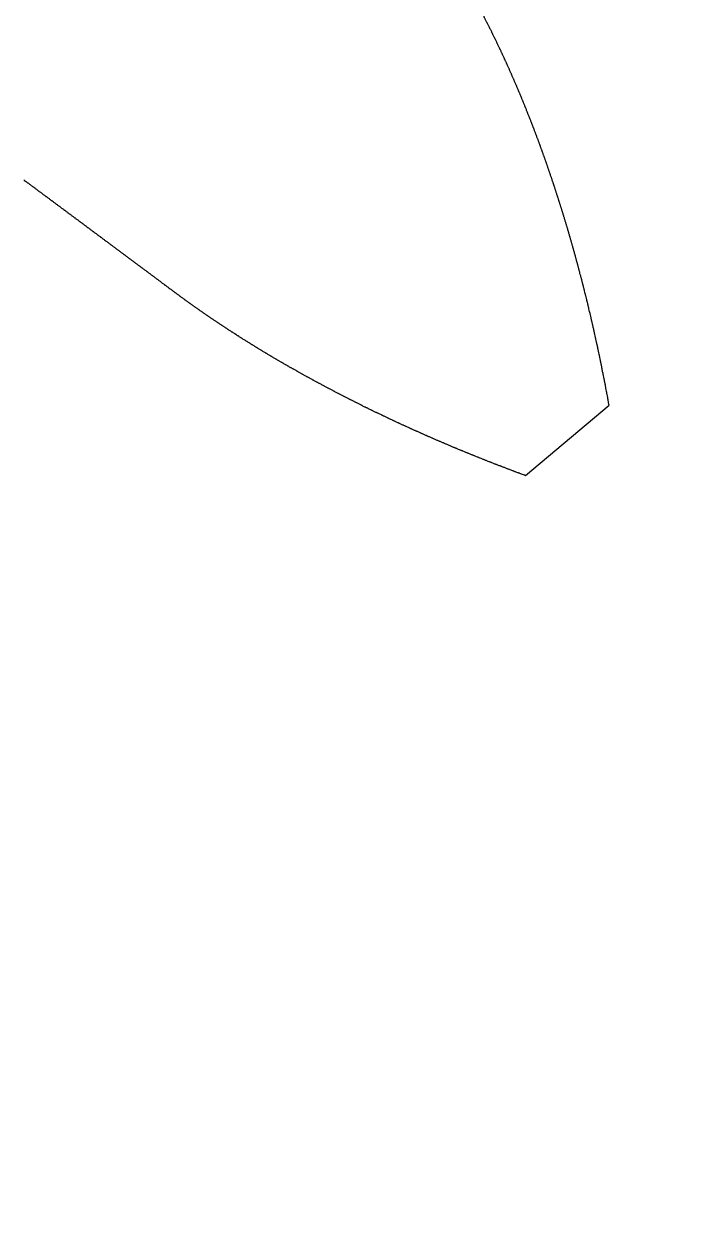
# Model space of a CAD drawing. Header units: millimetres. Extents: x -99 to 99, y -114 to 99.
# Drawn here: x 39.79 to 54.66, y -79.68 to -52.67 of the extents above; entities that cross this region are included whole.
import ezdxf

# ---------------------------------------------------------------- set-up
doc = ezdxf.new("R2010")
doc.units = ezdxf.units.MM

msp = doc.modelspace()

# ---------------------------------------------------------------- linework, layer by layer
at = {"color": 7, "linetype": 'Continuous', "lineweight": 25}
msp.add_line((51.19, -62.935), (53.09, -61.341), dxfattribs=at)
msp.add_circle((0, 0), 99, dxfattribs=at)
for points, knots in [([(53.09, -61.341), (53.083, -61.306), (53.077, -61.27), (53.071, -61.235), (53.069, -61.227), (53.066, -61.212), (53.062, -61.188), (53.059, -61.172), (53.058, -61.164), (53.053, -61.141), (53.049, -61.117), (53.044, -61.094), (53.043, -61.086), (53.04, -61.07), (53.036, -61.047), (53.033, -61.031), (53.031, -61.023), (53.027, -61), (53.022, -60.976), (53.018, -60.953), (53.017, -60.945), (53.014, -60.929), (53.009, -60.906), (53.006, -60.89), (53.005, -60.883), (53, -60.859), (52.996, -60.836), (52.991, -60.812), (52.99, -60.805), (52.987, -60.789), (52.982, -60.766), (52.979, -60.75), (52.977, -60.742), (52.973, -60.719), (52.968, -60.695), (52.964, -60.672), (52.962, -60.664), (52.959, -60.649), (52.954, -60.625), (52.951, -60.61), (52.95, -60.602), (52.945, -60.579), (52.94, -60.555), (52.936, -60.532), (52.934, -60.524), (52.931, -60.509), (52.926, -60.485), (52.923, -60.47), (52.922, -60.462), (52.917, -60.439), (52.912, -60.416), (52.907, -60.392), (52.906, -60.385), (52.903, -60.369), (52.898, -60.346), (52.895, -60.33), (52.893, -60.323), (52.888, -60.299), (52.883, -60.276), (52.879, -60.253), (52.877, -60.245), (52.874, -60.23), (52.869, -60.207), (52.866, -60.191), (52.864, -60.183), (52.859, -60.16), (52.854, -60.137), (52.849, -60.114), (52.848, -60.106), (52.845, -60.091), (52.84, -60.068), (52.836, -60.052), (52.835, -60.045), (52.83, -60.021), (52.825, -59.998), (52.82, -59.975), (52.818, -59.968), (52.815, -59.952), (52.81, -59.929), (52.806, -59.914), (52.805, -59.906), (52.8, -59.883), (52.795, -59.86), (52.79, -59.837), (52.788, -59.829), (52.785, -59.814), (52.779, -59.791), (52.776, -59.775), (52.774, -59.768), (52.769, -59.745), (52.764, -59.722), (52.759, -59.699), (52.757, -59.691), (52.754, -59.676), (52.749, -59.653), (52.745, -59.638), (52.744, -59.63), (52.738, -59.607), (52.733, -59.584), (52.728, -59.561), (52.726, -59.553), (52.723, -59.538), (52.718, -59.515), (52.714, -59.5), (52.712, -59.492), (52.707, -59.469), (52.702, -59.447), (52.696, -59.424), (52.695, -59.416), (52.691, -59.401), (52.686, -59.378), (52.682, -59.363), (52.68, -59.355), (52.675, -59.332), (52.67, -59.309), (52.664, -59.287), (52.663, -59.279), (52.659, -59.264), (52.654, -59.241), (52.65, -59.226), (52.648, -59.218), (52.643, -59.195), (52.637, -59.173), (52.632, -59.15), (52.63, -59.142), (52.627, -59.127), (52.621, -59.104), (52.617, -59.089), (52.616, -59.082), (52.61, -59.059), (52.605, -59.036), (52.599, -59.013), (52.597, -59.006), (52.594, -58.991), (52.588, -58.968), (52.584, -58.953), (52.582, -58.945), (52.577, -58.923), (52.571, -58.9), (52.566, -58.877), (52.564, -58.87), (52.56, -58.855), (52.555, -58.832), (52.551, -58.817), (52.549, -58.809), (52.543, -58.787), (52.538, -58.764), (52.532, -58.742), (52.53, -58.734), (52.526, -58.719), (52.521, -58.696), (52.517, -58.681), (52.515, -58.674), (52.509, -58.651), (52.503, -58.629), (52.498, -58.606), (52.496, -58.599), (52.492, -58.584), (52.486, -58.561), (52.482, -58.546), (52.48, -58.539), (52.474, -58.516), (52.469, -58.494), (52.463, -58.471), (52.461, -58.464), (52.457, -58.449), (52.451, -58.426), (52.447, -58.411), (52.445, -58.404), (52.439, -58.381), (52.434, -58.359), (52.428, -58.337), (52.426, -58.329), (52.422, -58.314), (52.416, -58.292), (52.412, -58.277), (52.41, -58.269), (52.404, -58.247), (52.398, -58.225), (52.392, -58.202), (52.39, -58.195), (52.386, -58.18), (52.38, -58.157), (52.376, -58.143), (52.374, -58.135), (52.368, -58.113), (52.362, -58.09), (52.356, -58.068), (52.354, -58.061), (52.35, -58.046), (52.344, -58.024), (52.34, -58.009), (52.338, -58.001), (52.331, -57.979), (52.325, -57.957), (52.319, -57.935), (52.317, -57.927), (52.313, -57.912), (52.307, -57.89), (52.303, -57.875), (52.301, -57.868), (52.294, -57.846), (52.288, -57.823), (52.282, -57.801), (52.28, -57.794), (52.276, -57.779), (52.27, -57.757), (52.265, -57.742), (52.263, -57.735), (52.257, -57.713), (52.251, -57.69), (52.244, -57.668), (52.242, -57.661), (52.238, -57.646), (52.232, -57.624), (52.228, -57.609), (52.226, -57.602), (52.219, -57.58), (52.213, -57.558), (52.206, -57.536), (52.204, -57.528), (52.2, -57.514), (52.194, -57.492), (52.189, -57.477), (52.187, -57.47), (52.181, -57.448), (52.174, -57.426), (52.168, -57.404), (52.166, -57.396), (52.162, -57.382), (52.155, -57.36), (52.151, -57.345), (52.149, -57.338), (52.142, -57.316), (52.135, -57.294), (52.129, -57.272), (52.127, -57.264), (52.122, -57.25), (52.116, -57.228), (52.111, -57.213), (52.109, -57.206), (52.103, -57.184), (52.096, -57.162), (52.09, -57.14), (52.087, -57.133), (52.083, -57.118), (52.076, -57.097), (52.072, -57.082), (52.07, -57.075), (52.063, -57.053), (52.056, -57.031), (52.05, -57.009), (52.047, -57.002), (52.043, -56.987), (52.036, -56.966), (52.032, -56.951), (52.029, -56.944), (52.023, -56.922), (52.016, -56.9), (52.009, -56.879), (52.007, -56.871), (52.002, -56.857), (51.996, -56.835), (51.991, -56.821), (51.989, -56.813), (51.982, -56.792), (51.975, -56.77), (51.968, -56.748), (51.966, -56.741), (51.961, -56.727), (51.955, -56.705), (51.95, -56.69), (51.948, -56.683), (51.941, -56.662), (51.934, -56.64), (51.927, -56.618), (51.925, -56.611), (51.92, -56.597), (51.913, -56.575), (51.908, -56.561), (51.906, -56.553), (51.899, -56.532), (51.892, -56.51), (51.885, -56.489), (51.883, -56.482), (51.878, -56.467), (51.871, -56.446), (51.866, -56.431), (51.864, -56.424), (51.857, -56.403), (51.85, -56.381), (51.843, -56.36), (51.84, -56.352), (51.836, -56.338), (51.829, -56.317), (51.824, -56.302), (51.821, -56.295), (51.814, -56.274), (51.807, -56.252), (51.8, -56.231), (51.797, -56.224), (51.793, -56.209), (51.786, -56.188), (51.781, -56.174), (51.778, -56.167), (51.771, -56.145), (51.764, -56.124), (51.757, -56.102), (51.754, -56.095), (51.749, -56.081), (51.742, -56.06), (51.737, -56.045), (51.735, -56.038), (51.727, -56.017), (51.72, -55.996), (51.713, -55.974), (51.71, -55.967), (51.705, -55.953), (51.698, -55.932), (51.693, -55.918), (51.691, -55.911), (51.683, -55.889), (51.676, -55.868), (51.668, -55.847), (51.666, -55.84), (51.661, -55.826), (51.654, -55.804), (51.649, -55.79), (51.646, -55.783), (51.639, -55.762), (51.631, -55.741), (51.624, -55.72), (51.621, -55.713), (51.616, -55.699), (51.609, -55.677), (51.604, -55.663), (51.601, -55.656), (51.594, -55.635), (51.586, -55.614), (51.578, -55.593), (51.576, -55.586), (51.571, -55.572), (51.563, -55.551), (51.558, -55.537), (51.556, -55.53), (51.548, -55.509), (51.54, -55.488), (51.533, -55.467), (51.53, -55.46), (51.525, -55.446), (51.517, -55.425), (51.512, -55.411), (51.509, -55.404), (51.502, -55.383), (51.494, -55.362), (51.486, -55.341), (51.484, -55.334), (51.479, -55.32), (51.471, -55.299), (51.466, -55.285), (51.463, -55.278), (51.455, -55.257), (51.447, -55.236), (51.44, -55.215), (51.437, -55.208), (51.432, -55.194), (51.424, -55.173), (51.419, -55.159), (51.416, -55.153), (51.408, -55.132), (51.4, -55.111), (51.392, -55.09), (51.39, -55.083), (51.384, -55.069), (51.376, -55.048), (51.371, -55.035), (51.368, -55.028), (51.36, -55.007), (51.352, -54.986), (51.344, -54.965), (51.342, -54.958), (51.336, -54.945), (51.328, -54.924), (51.323, -54.91), (51.32, -54.903), (51.312, -54.882), (51.304, -54.862), (51.296, -54.841), (51.293, -54.834), (51.288, -54.82), (51.28, -54.8), (51.274, -54.786), (51.272, -54.779), (51.264, -54.759), (51.255, -54.738), (51.247, -54.717), (51.245, -54.71), (51.239, -54.697), (51.231, -54.676), (51.225, -54.662), (51.223, -54.656), (51.214, -54.635), (51.206, -54.615), (51.198, -54.594), (51.195, -54.587), (51.19, -54.573), (51.181, -54.553), (51.176, -54.539), (51.173, -54.532), (51.165, -54.512), (51.156, -54.492), (51.148, -54.471), (51.145, -54.464), (51.14, -54.451), (51.131, -54.43), (51.126, -54.417), (51.123, -54.41), (51.114, -54.389), (51.106, -54.369), (51.098, -54.349), (51.095, -54.342), (51.089, -54.328), (51.081, -54.308), (51.075, -54.294), (51.072, -54.288), (51.064, -54.267), (51.055, -54.247), (51.047, -54.227), (51.044, -54.22), (51.038, -54.206), (51.03, -54.186), (51.024, -54.173), (51.021, -54.166), (51.012, -54.146), (51.004, -54.125), (50.995, -54.105), (50.992, -54.098), (50.987, -54.085), (50.978, -54.065), (50.972, -54.051), (50.969, -54.045), (50.961, -54.024), (50.952, -54.004), (50.943, -53.984), (50.94, -53.977), (50.935, -53.964), (50.926, -53.944), (50.92, -53.93), (50.917, -53.924), (50.908, -53.904), (50.899, -53.884), (50.891, -53.863), (50.888, -53.857), (50.882, -53.843), (50.873, -53.823), (50.867, -53.81), (50.864, -53.803), (50.855, -53.783), (50.846, -53.763), (50.838, -53.743), (50.835, -53.737), (50.829, -53.723), (50.82, -53.703), (50.814, -53.69), (50.811, -53.683), (50.802, -53.664), (50.793, -53.644), (50.784, -53.624), (50.781, -53.617), (50.775, -53.604), (50.766, -53.584), (50.76, -53.571), (50.757, -53.564), (50.748, -53.544), (50.739, -53.524), (50.73, -53.505), (50.727, -53.498), (50.721, -53.485), (50.712, -53.465), (50.706, -53.452), (50.702, -53.445), (50.693, -53.425), (50.684, -53.406), (50.675, -53.386), (50.672, -53.379), (50.666, -53.366), (50.657, -53.346), (50.651, -53.333), (50.647, -53.327), (50.638, -53.307), (50.629, -53.287), (50.62, -53.268), (50.617, -53.261), (50.61, -53.248), (50.601, -53.229), (50.595, -53.215), (50.592, -53.209), (50.583, -53.189), (50.573, -53.17), (50.564, -53.15), (50.561, -53.144), (50.555, -53.131), (50.545, -53.111), (50.539, -53.098), (50.536, -53.092), (50.526, -53.072), (50.517, -53.053), (50.507, -53.033), (50.504, -53.027), (50.498, -53.014), (50.488, -52.994), (50.482, -52.981), (50.479, -52.975), (50.469, -52.955), (50.46, -52.936), (50.45, -52.917), (50.447, -52.91), (50.441, -52.897), (50.431, -52.878), (50.425, -52.865), (50.422, -52.858), (50.412, -52.839), (50.402, -52.82), (50.393, -52.8), (50.389, -52.794), (50.383, -52.781), (50.373, -52.762), (50.367, -52.749), (50.364, -52.743), (50.354, -52.723), (50.344, -52.704), (50.335, -52.685), (50.331, -52.678), (50.325, -52.665), (50.315, -52.646), (50.309, -52.633), (50.306, -52.627), (50.296, -52.608), (50.286, -52.588), (50.277, -52.569), (50.273, -52.563), (50.267, -52.55), (50.257, -52.531), (50.251, -52.518), (50.248, -52.511), (50.238, -52.492), (50.228, -52.473), (50.218, -52.453), (50.215, -52.447), (50.209, -52.434), (50.199, -52.415), (50.193, -52.402), (50.189, -52.396), (50.18, -52.376), (50.17, -52.357), (50.16, -52.338), (50.157, -52.331), (50.151, -52.318), (50.141, -52.299), (50.135, -52.286), (50.131, -52.28), (50.122, -52.261), (50.112, -52.241), (50.102, -52.222), (50.099, -52.216), (50.093, -52.203), (50.083, -52.183), (50.076, -52.171), (50.073, -52.164), (50.063, -52.145), (50.054, -52.126), (50.044, -52.106), (50.041, -52.1), (50.034, -52.087), (50.025, -52.068), (50.018, -52.055), (50.015, -52.048), (50.005, -52.029), (49.996, -52.01), (49.986, -51.99), (49.983, -51.984), (49.976, -51.971), (49.967, -51.952), (49.96, -51.939), (49.957, -51.933), (49.947, -51.913), (49.938, -51.894), (49.928, -51.875), (49.925, -51.868), (49.918, -51.855), (49.908, -51.836), (49.902, -51.823), (49.899, -51.817), (49.889, -51.798), (49.879, -51.778), (49.87, -51.759), (49.866, -51.752), (49.86, -51.74), (49.85, -51.72), (49.844, -51.707), (49.841, -51.701), (49.831, -51.682), (49.821, -51.662), (49.812, -51.643), (49.808, -51.637), (49.802, -51.624), (49.792, -51.604), (49.786, -51.592), (49.782, -51.585), (49.773, -51.566), (49.763, -51.547), (49.753, -51.527), (49.75, -51.521), (49.744, -51.508), (49.734, -51.489), (49.727, -51.476), (49.724, -51.469), (49.715, -51.45), (49.705, -51.431), (49.695, -51.411), (49.692, -51.405), (49.685, -51.392), (49.676, -51.373), (49.669, -51.36), (49.666, -51.353), (49.656, -51.334), (49.647, -51.315), (49.637, -51.296), (49.634, -51.289), (49.627, -51.276), (49.618, -51.257), (49.611, -51.244), (49.608, -51.238), (49.598, -51.218), (49.588, -51.199), (49.579, -51.18), (49.576, -51.173), (49.569, -51.16), (49.559, -51.141), (49.553, -51.128), (49.55, -51.122), (49.54, -51.102), (49.53, -51.083), (49.521, -51.064), (49.517, -51.057), (49.511, -51.044), (49.501, -51.025), (49.495, -51.012), (49.491, -51.006), (49.482, -50.986), (49.472, -50.967), (49.462, -50.948), (49.459, -50.941), (49.453, -50.928), (49.443, -50.909), (49.436, -50.896), (49.433, -50.89), (49.423, -50.87), (49.414, -50.851), (49.404, -50.832), (49.401, -50.825), (49.394, -50.813), (49.385, -50.793), (49.378, -50.78), (49.375, -50.774), (49.365, -50.755), (49.356, -50.735), (49.346, -50.716), (49.343, -50.709), (49.336, -50.697), (49.326, -50.677), (49.32, -50.664), (49.317, -50.658), (49.307, -50.639), (49.297, -50.619), (49.288, -50.6), (49.284, -50.593), (49.278, -50.581), (49.268, -50.561), (49.262, -50.548), (49.258, -50.542), (49.249, -50.523), (49.239, -50.503), (49.229, -50.484), (49.226, -50.477), (49.22, -50.465), (49.21, -50.445), (49.203, -50.432), (49.2, -50.426), (49.19, -50.406), (49.181, -50.387), (49.171, -50.368), (49.168, -50.361), (49.161, -50.348), (49.152, -50.329), (49.145, -50.316), (49.142, -50.31), (49.132, -50.29), (49.122, -50.271), (49.113, -50.252), (49.11, -50.245), (49.103, -50.232), (49.093, -50.213), (49.087, -50.2), (49.084, -50.194), (49.074, -50.174), (49.064, -50.155), (49.054, -50.136), (49.051, -50.129), (49.045, -50.116), (49.035, -50.097), (49.029, -50.084), (49.025, -50.078), (49.016, -50.058), (49.006, -50.039), (48.996, -50.02), (48.993, -50.013), (48.986, -50), (48.977, -49.981), (48.97, -49.968), (48.967, -49.962), (48.957, -49.942), (48.948, -49.923), (48.938, -49.903), (48.935, -49.897), (48.928, -49.884), (48.918, -49.865), (48.912, -49.852), (48.909, -49.845), (48.899, -49.826), (48.889, -49.807), (48.88, -49.787), (48.876, -49.781), (48.87, -49.768), (48.86, -49.749), (48.854, -49.736), (48.85, -49.729), (48.841, -49.71), (48.831, -49.691), (48.821, -49.671), (48.818, -49.665), (48.811, -49.652), (48.802, -49.632), (48.795, -49.62), (48.792, -49.613), (48.782, -49.594), (48.773, -49.574), (48.763, -49.555), (48.76, -49.549), (48.753, -49.536), (48.743, -49.516), (48.737, -49.503), (48.734, -49.497), (48.724, -49.478), (48.714, -49.458), (48.704, -49.439), (48.701, -49.432), (48.695, -49.419), (48.685, -49.4), (48.679, -49.387), (48.675, -49.381), (48.666, -49.361), (48.656, -49.342), (48.646, -49.323), (48.643, -49.316), (48.636, -49.303), (48.627, -49.284), (48.62, -49.271), (48.617, -49.264), (48.607, -49.245), (48.597, -49.226), (48.588, -49.206), (48.584, -49.2), (48.578, -49.187), (48.568, -49.168), (48.562, -49.155), (48.559, -49.148), (48.549, -49.129), (48.539, -49.109), (48.529, -49.09), (48.526, -49.084), (48.52, -49.071), (48.51, -49.051), (48.503, -49.038), (48.5, -49.032), (48.486, -49.003), (48.471, -48.974), (48.456, -48.945)], [0, 0, 0, 0, 0.008107, 0.008107, 0.008107, 0.009907, 0.011708, 0.013508, 0.013508, 0.013508, 0.018904, 0.018904, 0.018904, 0.020702, 0.022499, 0.024297, 0.024297, 0.024297, 0.029685, 0.029685, 0.029685, 0.03148, 0.033275, 0.035069, 0.035069, 0.035069, 0.040449, 0.040449, 0.040449, 0.042241, 0.044033, 0.045825, 0.045825, 0.045825, 0.051197, 0.051197, 0.051197, 0.052986, 0.054776, 0.056565, 0.056565, 0.056565, 0.061928, 0.061928, 0.061928, 0.063715, 0.065501, 0.067288, 0.067288, 0.067288, 0.072643, 0.072643, 0.072643, 0.074427, 0.07621, 0.077994, 0.077994, 0.077994, 0.083341, 0.083341, 0.083341, 0.085122, 0.086903, 0.088684, 0.088684, 0.088684, 0.094023, 0.094023, 0.094023, 0.095801, 0.097579, 0.099358, 0.099358, 0.099358, 0.104688, 0.104688, 0.104688, 0.106464, 0.108239, 0.110015, 0.110015, 0.110015, 0.115337, 0.115337, 0.115337, 0.11711, 0.118882, 0.120655, 0.120655, 0.120655, 0.125969, 0.125969, 0.125969, 0.127739, 0.129509, 0.131279, 0.131279, 0.131279, 0.136585, 0.136585, 0.136585, 0.138352, 0.140119, 0.141886, 0.141886, 0.141886, 0.147184, 0.147184, 0.147184, 0.148948, 0.150713, 0.152477, 0.152477, 0.152477, 0.157767, 0.157767, 0.157767, 0.159528, 0.16129, 0.163052, 0.163052, 0.163052, 0.168333, 0.168333, 0.168333, 0.170092, 0.171851, 0.17361, 0.17361, 0.17361, 0.178883, 0.178883, 0.178883, 0.180639, 0.182395, 0.184151, 0.184151, 0.184151, 0.189416, 0.189416, 0.189416, 0.191169, 0.192923, 0.194676, 0.194676, 0.194676, 0.199933, 0.199933, 0.199933, 0.201683, 0.203434, 0.205185, 0.205185, 0.205185, 0.210433, 0.210433, 0.210433, 0.212181, 0.213929, 0.215677, 0.215677, 0.215677, 0.220916, 0.220916, 0.220916, 0.222662, 0.224407, 0.226152, 0.226152, 0.226152, 0.231384, 0.231384, 0.231384, 0.233126, 0.234869, 0.236611, 0.236611, 0.236611, 0.241834, 0.241834, 0.241834, 0.243574, 0.245314, 0.247053, 0.247053, 0.247053, 0.252268, 0.252268, 0.252268, 0.254005, 0.255742, 0.257479, 0.257479, 0.257479, 0.262686, 0.262686, 0.262686, 0.26442, 0.266155, 0.267889, 0.267889, 0.267889, 0.273087, 0.273087, 0.273087, 0.274819, 0.27655, 0.278282, 0.278282, 0.278282, 0.283472, 0.283472, 0.283472, 0.285201, 0.286929, 0.288658, 0.288658, 0.288658, 0.29384, 0.29384, 0.29384, 0.295566, 0.297292, 0.299018, 0.299018, 0.299018, 0.304192, 0.304192, 0.304192, 0.305915, 0.307638, 0.309362, 0.309362, 0.309362, 0.314527, 0.314527, 0.314527, 0.316247, 0.317968, 0.319688, 0.319688, 0.319688, 0.324846, 0.324846, 0.324846, 0.326563, 0.328281, 0.329999, 0.329999, 0.329999, 0.335148, 0.335148, 0.335148, 0.336863, 0.338578, 0.340293, 0.340293, 0.340293, 0.345434, 0.345434, 0.345434, 0.347146, 0.348858, 0.35057, 0.35057, 0.35057, 0.355703, 0.355703, 0.355703, 0.357412, 0.359122, 0.360831, 0.360831, 0.360831, 0.365955, 0.365955, 0.365955, 0.367662, 0.369369, 0.371076, 0.371076, 0.371076, 0.376192, 0.376192, 0.376192, 0.377895, 0.379599, 0.381303, 0.381303, 0.381303, 0.386411, 0.386411, 0.386411, 0.388112, 0.389814, 0.391515, 0.391515, 0.391515, 0.396614, 0.396614, 0.396614, 0.398313, 0.400011, 0.40171, 0.40171, 0.40171, 0.406801, 0.406801, 0.406801, 0.408497, 0.410192, 0.411888, 0.411888, 0.411888, 0.416971, 0.416971, 0.416971, 0.418664, 0.420357, 0.42205, 0.42205, 0.42205, 0.427125, 0.427125, 0.427125, 0.428815, 0.430505, 0.432195, 0.432195, 0.432195, 0.437262, 0.437262, 0.437262, 0.438949, 0.440637, 0.442324, 0.442324, 0.442324, 0.447383, 0.447383, 0.447383, 0.449067, 0.450752, 0.452437, 0.452437, 0.452437, 0.457487, 0.457487, 0.457487, 0.459169, 0.460851, 0.462533, 0.462533, 0.462533, 0.467574, 0.467574, 0.467574, 0.469254, 0.470933, 0.472612, 0.472612, 0.472612, 0.477646, 0.477646, 0.477646, 0.479322, 0.480998, 0.482675, 0.482675, 0.482675, 0.4877, 0.4877, 0.4877, 0.489374, 0.491048, 0.492721, 0.492721, 0.492721, 0.497738, 0.497738, 0.497738, 0.499409, 0.50108, 0.502751, 0.502751, 0.502751, 0.50776, 0.50776, 0.50776, 0.509428, 0.511096, 0.512765, 0.512765, 0.512765, 0.517765, 0.517765, 0.517765, 0.519431, 0.521096, 0.522761, 0.522761, 0.522761, 0.527754, 0.527754, 0.527754, 0.529416, 0.531079, 0.532742, 0.532742, 0.532742, 0.537726, 0.537726, 0.537726, 0.539386, 0.541046, 0.542706, 0.542706, 0.542706, 0.547681, 0.547681, 0.547681, 0.549339, 0.550996, 0.552653, 0.552653, 0.552653, 0.557621, 0.557621, 0.557621, 0.559275, 0.560929, 0.562584, 0.562584, 0.562584, 0.567543, 0.567543, 0.567543, 0.569195, 0.570847, 0.572498, 0.572498, 0.572498, 0.577449, 0.577449, 0.577449, 0.579098, 0.580747, 0.582396, 0.582396, 0.582396, 0.587339, 0.587339, 0.587339, 0.588985, 0.590631, 0.592278, 0.592278, 0.592278, 0.597212, 0.597212, 0.597212, 0.598855, 0.600499, 0.602142, 0.602142, 0.602142, 0.607069, 0.607069, 0.607069, 0.608709, 0.61035, 0.611991, 0.611991, 0.611991, 0.616909, 0.616909, 0.616909, 0.618547, 0.620185, 0.621823, 0.621823, 0.621823, 0.626732, 0.626732, 0.626732, 0.628368, 0.630003, 0.631638, 0.631638, 0.631638, 0.636539, 0.636539, 0.636539, 0.638172, 0.639804, 0.641437, 0.641437, 0.641437, 0.64633, 0.64633, 0.64633, 0.64796, 0.649589, 0.651219, 0.651219, 0.651219, 0.656104, 0.656104, 0.656104, 0.657731, 0.659358, 0.660985, 0.660985, 0.660985, 0.665862, 0.665862, 0.665862, 0.667486, 0.66911, 0.670734, 0.670734, 0.670734, 0.675603, 0.675603, 0.675603, 0.677225, 0.678847, 0.68047, 0.68047, 0.68047, 0.685335, 0.685335, 0.685335, 0.686956, 0.688578, 0.6902, 0.6902, 0.6902, 0.695066, 0.695066, 0.695066, 0.696688, 0.69831, 0.699932, 0.699932, 0.699932, 0.704799, 0.704799, 0.704799, 0.706421, 0.708043, 0.709666, 0.709666, 0.709666, 0.714533, 0.714533, 0.714533, 0.716156, 0.717778, 0.719401, 0.719401, 0.719401, 0.724269, 0.724269, 0.724269, 0.725892, 0.727515, 0.729138, 0.729138, 0.729138, 0.734007, 0.734007, 0.734007, 0.73563, 0.737253, 0.738876, 0.738876, 0.738876, 0.743746, 0.743746, 0.743746, 0.745369, 0.746993, 0.748616, 0.748616, 0.748616, 0.753486, 0.753486, 0.753486, 0.75511, 0.756734, 0.758357, 0.758357, 0.758357, 0.763229, 0.763229, 0.763229, 0.764853, 0.766477, 0.768101, 0.768101, 0.768101, 0.772973, 0.772973, 0.772973, 0.774597, 0.776221, 0.777845, 0.777845, 0.777845, 0.782718, 0.782718, 0.782718, 0.784343, 0.785967, 0.787592, 0.787592, 0.787592, 0.792466, 0.792466, 0.792466, 0.79409, 0.795715, 0.79734, 0.79734, 0.79734, 0.802215, 0.802215, 0.802215, 0.80384, 0.805465, 0.80709, 0.80709, 0.80709, 0.811965, 0.811965, 0.811965, 0.81359, 0.815216, 0.816841, 0.816841, 0.816841, 0.821717, 0.821717, 0.821717, 0.823343, 0.824969, 0.826594, 0.826594, 0.826594, 0.831471, 0.831471, 0.831471, 0.833097, 0.834723, 0.836349, 0.836349, 0.836349, 0.841227, 0.841227, 0.841227, 0.842853, 0.844479, 0.846105, 0.846105, 0.846105, 0.850984, 0.850984, 0.850984, 0.852611, 0.854237, 0.855863, 0.855863, 0.855863, 0.860743, 0.860743, 0.860743, 0.86237, 0.863997, 0.865623, 0.865623, 0.865623, 0.870504, 0.870504, 0.870504, 0.872131, 0.873758, 0.875385, 0.875385, 0.875385, 0.880266, 0.880266, 0.880266, 0.881894, 0.883521, 0.885148, 0.885148, 0.885148, 0.89003, 0.89003, 0.89003, 0.891658, 0.893286, 0.894913, 0.894913, 0.894913, 0.899796, 0.899796, 0.899796, 0.901424, 0.903052, 0.90468, 0.90468, 0.90468, 0.909564, 0.909564, 0.909564, 0.911192, 0.91282, 0.914449, 0.914449, 0.914449, 0.919333, 0.919333, 0.919333, 0.920962, 0.92259, 0.924219, 0.924219, 0.924219, 0.929105, 0.929105, 0.929105, 0.930733, 0.932362, 0.933991, 0.933991, 0.933991, 0.938878, 0.938878, 0.938878, 0.940507, 0.942136, 0.943765, 0.943765, 0.943765, 0.948653, 0.948653, 0.948653, 0.950282, 0.951911, 0.953541, 0.953541, 0.953541, 0.958429, 0.958429, 0.958429, 0.960059, 0.961688, 0.963318, 0.963318, 0.963318, 0.968208, 0.968208, 0.968208, 0.969838, 0.971467, 0.973097, 0.973097, 0.973097, 0.977988, 0.977988, 0.977988, 0.979618, 0.981248, 0.982879, 0.982879, 0.982879, 0.98777, 0.98777, 0.98777, 0.989401, 0.991031, 0.992662, 0.992662, 0.992662, 1, 1, 1, 1]), ([(39.787, -56.219), (39.813, -56.239), (39.839, -56.258), (39.865, -56.278), (39.871, -56.282), (39.882, -56.291), (39.9, -56.303), (39.911, -56.312), (39.917, -56.316), (39.935, -56.329), (39.952, -56.342), (39.969, -56.355), (39.975, -56.36), (39.987, -56.368), (40.004, -56.381), (40.016, -56.39), (40.022, -56.394), (40.039, -56.407), (40.056, -56.42), (40.074, -56.433), (40.08, -56.437), (40.091, -56.446), (40.109, -56.459), (40.12, -56.468), (40.126, -56.472), (40.143, -56.485), (40.161, -56.498), (40.178, -56.511), (40.184, -56.515), (40.195, -56.524), (40.213, -56.537), (40.224, -56.545), (40.23, -56.549), (40.248, -56.562), (40.265, -56.575), (40.282, -56.588), (40.288, -56.593), (40.3, -56.601), (40.317, -56.614), (40.329, -56.623), (40.335, -56.627), (40.352, -56.64), (40.369, -56.653), (40.387, -56.666), (40.392, -56.67), (40.404, -56.679), (40.421, -56.692), (40.433, -56.7), (40.439, -56.705), (40.456, -56.718), (40.474, -56.731), (40.491, -56.744), (40.497, -56.748), (40.508, -56.757), (40.526, -56.769), (40.537, -56.778), (40.543, -56.782), (40.56, -56.795), (40.578, -56.808), (40.595, -56.821), (40.601, -56.826), (40.613, -56.834), (40.63, -56.847), (40.642, -56.856), (40.647, -56.86), (40.665, -56.873), (40.682, -56.886), (40.699, -56.899), (40.705, -56.903), (40.717, -56.912), (40.734, -56.925), (40.746, -56.933), (40.752, -56.938), (40.769, -56.951), (40.786, -56.963), (40.804, -56.976), (40.809, -56.981), (40.821, -56.989), (40.838, -57.002), (40.85, -57.011), (40.856, -57.015), (40.873, -57.028), (40.891, -57.041), (40.908, -57.054), (40.914, -57.058), (40.925, -57.067), (40.943, -57.08), (40.954, -57.088), (40.96, -57.093), (40.977, -57.106), (40.995, -57.119), (41.012, -57.132), (41.018, -57.136), (41.029, -57.144), (41.047, -57.157), (41.058, -57.166), (41.064, -57.17), (41.082, -57.183), (41.099, -57.196), (41.116, -57.209), (41.122, -57.213), (41.134, -57.222), (41.151, -57.235), (41.163, -57.244), (41.168, -57.248), (41.186, -57.261), (41.203, -57.274), (41.22, -57.287), (41.226, -57.291), (41.238, -57.3), (41.255, -57.312), (41.267, -57.321), (41.272, -57.325), (41.29, -57.338), (41.307, -57.351), (41.324, -57.364), (41.33, -57.368), (41.342, -57.377), (41.359, -57.39), (41.371, -57.399), (41.377, -57.403), (41.394, -57.416), (41.411, -57.429), (41.429, -57.442), (41.434, -57.446), (41.446, -57.455), (41.463, -57.467), (41.475, -57.476), (41.481, -57.48), (41.498, -57.493), (41.515, -57.506), (41.533, -57.519), (41.538, -57.523), (41.55, -57.532), (41.567, -57.545), (41.579, -57.554), (41.585, -57.558), (41.602, -57.571), (41.619, -57.584), (41.637, -57.597), (41.643, -57.601), (41.654, -57.61), (41.671, -57.622), (41.683, -57.631), (41.689, -57.635), (41.706, -57.648), (41.723, -57.661), (41.741, -57.674), (41.747, -57.678), (41.758, -57.687), (41.776, -57.7), (41.787, -57.708), (41.793, -57.713), (41.81, -57.726), (41.828, -57.739), (41.845, -57.752), (41.851, -57.756), (41.862, -57.764), (41.88, -57.777), (41.891, -57.786), (41.897, -57.79), (41.914, -57.803), (41.932, -57.816), (41.949, -57.829), (41.955, -57.833), (41.966, -57.842), (41.984, -57.855), (41.995, -57.863), (42.001, -57.868), (42.018, -57.881), (42.036, -57.893), (42.053, -57.906), (42.059, -57.911), (42.07, -57.919), (42.088, -57.932), (42.099, -57.941), (42.105, -57.945), (42.122, -57.958), (42.14, -57.971), (42.157, -57.984), (42.163, -57.988), (42.174, -57.997), (42.192, -58.01), (42.203, -58.018), (42.209, -58.022), (42.226, -58.035), (42.243, -58.048), (42.261, -58.061), (42.267, -58.065), (42.278, -58.074), (42.295, -58.087), (42.307, -58.096), (42.313, -58.1), (42.33, -58.113), (42.347, -58.126), (42.365, -58.139), (42.371, -58.143), (42.382, -58.151), (42.399, -58.164), (42.411, -58.173), (42.417, -58.177), (42.434, -58.19), (42.451, -58.203), (42.469, -58.216), (42.474, -58.22), (42.486, -58.229), (42.503, -58.242), (42.515, -58.25), (42.521, -58.255), (42.538, -58.268), (42.555, -58.28), (42.573, -58.293), (42.578, -58.298), (42.59, -58.306), (42.607, -58.319), (42.619, -58.328), (42.625, -58.332), (42.642, -58.345), (42.659, -58.358), (42.677, -58.371), (42.682, -58.375), (42.694, -58.384), (42.711, -58.396), (42.723, -58.405), (42.728, -58.409), (42.746, -58.422), (42.763, -58.435), (42.78, -58.448), (42.786, -58.452), (42.798, -58.461), (42.815, -58.474), (42.827, -58.482), (42.832, -58.487), (42.85, -58.5), (42.867, -58.512), (42.884, -58.525), (42.89, -58.53), (42.902, -58.538), (42.919, -58.551), (42.93, -58.56), (42.936, -58.564), (42.953, -58.577), (42.971, -58.59), (42.988, -58.603), (42.994, -58.607), (43.005, -58.616), (43.023, -58.628), (43.034, -58.637), (43.04, -58.641), (43.057, -58.654), (43.075, -58.667), (43.092, -58.68), (43.098, -58.684), (43.109, -58.693), (43.127, -58.706), (43.138, -58.714), (43.144, -58.719), (43.161, -58.731), (43.178, -58.744), (43.196, -58.757), (43.202, -58.762), (43.213, -58.77), (43.23, -58.783), (43.242, -58.792), (43.248, -58.796), (43.265, -58.809), (43.282, -58.821), (43.3, -58.834), (43.306, -58.839), (43.317, -58.847), (43.335, -58.86), (43.346, -58.868), (43.352, -58.873), (43.369, -58.885), (43.387, -58.898), (43.404, -58.911), (43.41, -58.915), (43.422, -58.924), (43.439, -58.936), (43.451, -58.945), (43.457, -58.949), (43.474, -58.962), (43.492, -58.975), (43.51, -58.987), (43.515, -58.991), (43.527, -59), (43.545, -59.013), (43.557, -59.021), (43.562, -59.025), (43.58, -59.038), (43.598, -59.05), (43.615, -59.063), (43.621, -59.067), (43.633, -59.075), (43.651, -59.088), (43.663, -59.096), (43.669, -59.101), (43.686, -59.113), (43.704, -59.126), (43.722, -59.138), (43.728, -59.142), (43.74, -59.151), (43.757, -59.163), (43.769, -59.171), (43.775, -59.176), (43.793, -59.188), (43.811, -59.2), (43.829, -59.213), (43.835, -59.217), (43.847, -59.225), (43.865, -59.238), (43.877, -59.246), (43.883, -59.25), (43.901, -59.262), (43.918, -59.275), (43.936, -59.287), (43.942, -59.291), (43.954, -59.3), (43.972, -59.312), (43.984, -59.32), (43.99, -59.324), (44.009, -59.336), (44.027, -59.349), (44.045, -59.361), (44.051, -59.365), (44.063, -59.373), (44.081, -59.386), (44.093, -59.394), (44.099, -59.398), (44.117, -59.41), (44.135, -59.422), (44.153, -59.434), (44.16, -59.438), (44.172, -59.447), (44.19, -59.459), (44.202, -59.467), (44.208, -59.471), (44.226, -59.483), (44.245, -59.495), (44.263, -59.507), (44.269, -59.511), (44.281, -59.519), (44.299, -59.531), (44.312, -59.54), (44.318, -59.544), (44.336, -59.556), (44.354, -59.568), (44.373, -59.58), (44.379, -59.584), (44.391, -59.592), (44.409, -59.604), (44.422, -59.612), (44.428, -59.616), (44.446, -59.628), (44.465, -59.64), (44.483, -59.652), (44.489, -59.656), (44.502, -59.664), (44.52, -59.676), (44.532, -59.684), (44.539, -59.688), (44.557, -59.699), (44.576, -59.711), (44.594, -59.723), (44.6, -59.727), (44.613, -59.735), (44.631, -59.747), (44.644, -59.755), (44.65, -59.759), (44.669, -59.771), (44.687, -59.783), (44.706, -59.794), (44.712, -59.798), (44.724, -59.806), (44.743, -59.818), (44.756, -59.826), (44.762, -59.83), (44.78, -59.842), (44.799, -59.853), (44.818, -59.865), (44.824, -59.869), (44.837, -59.877), (44.855, -59.889), (44.868, -59.896), (44.874, -59.9), (44.893, -59.912), (44.912, -59.924), (44.931, -59.935), (44.937, -59.939), (44.949, -59.947), (44.968, -59.959), (44.981, -59.966), (44.987, -59.97), (45.006, -59.982), (45.025, -59.993), (45.044, -60.005), (45.05, -60.009), (45.063, -60.017), (45.082, -60.028), (45.094, -60.036), (45.1, -60.04), (45.119, -60.051), (45.138, -60.063), (45.157, -60.074), (45.164, -60.078), (45.176, -60.086), (45.195, -60.098), (45.208, -60.105), (45.214, -60.109), (45.233, -60.12), (45.253, -60.132), (45.272, -60.143), (45.278, -60.147), (45.291, -60.155), (45.31, -60.166), (45.323, -60.174), (45.329, -60.178), (45.348, -60.189), (45.367, -60.201), (45.386, -60.212), (45.393, -60.216), (45.405, -60.223), (45.425, -60.235), (45.437, -60.242), (45.444, -60.246), (45.463, -60.257), (45.482, -60.269), (45.502, -60.28), (45.508, -60.284), (45.521, -60.291), (45.54, -60.303), (45.553, -60.31), (45.559, -60.314), (45.579, -60.325), (45.598, -60.336), (45.617, -60.348), (45.624, -60.351), (45.637, -60.359), (45.656, -60.37), (45.669, -60.378), (45.675, -60.381), (45.695, -60.393), (45.714, -60.404), (45.734, -60.415), (45.74, -60.419), (45.753, -60.426), (45.772, -60.437), (45.785, -60.445), (45.792, -60.448), (45.811, -60.46), (45.831, -60.471), (45.85, -60.482), (45.857, -60.485), (45.87, -60.493), (45.889, -60.504), (45.902, -60.511), (45.909, -60.515), (45.928, -60.526), (45.948, -60.537), (45.967, -60.548), (45.974, -60.552), (45.987, -60.559), (46.007, -60.57), (46.02, -60.578), (46.026, -60.581), (46.046, -60.592), (46.066, -60.603), (46.085, -60.614), (46.092, -60.618), (46.105, -60.625), (46.125, -60.636), (46.138, -60.643), (46.144, -60.647), (46.164, -60.658), (46.184, -60.669), (46.203, -60.68), (46.21, -60.683), (46.223, -60.691), (46.243, -60.702), (46.256, -60.709), (46.263, -60.712), (46.282, -60.723), (46.302, -60.734), (46.322, -60.745), (46.329, -60.748), (46.342, -60.756), (46.362, -60.767), (46.375, -60.774), (46.382, -60.777), (46.401, -60.788), (46.421, -60.799), (46.441, -60.81), (46.448, -60.813), (46.461, -60.82), (46.481, -60.831), (46.494, -60.838), (46.501, -60.842), (46.521, -60.853), (46.541, -60.863), (46.561, -60.874), (46.567, -60.878), (46.581, -60.885), (46.601, -60.895), (46.614, -60.902), (46.621, -60.906), (46.641, -60.917), (46.661, -60.927), (46.681, -60.938), (46.688, -60.941), (46.701, -60.949), (46.721, -60.959), (46.734, -60.966), (46.741, -60.97), (46.761, -60.98), (46.781, -60.991), (46.801, -61.001), (46.808, -61.005), (46.822, -61.012), (46.842, -61.022), (46.855, -61.029), (46.862, -61.033), (46.882, -61.043), (46.902, -61.054), (46.922, -61.064), (46.929, -61.068), (46.943, -61.075), (46.963, -61.085), (46.976, -61.092), (46.983, -61.096), (47.003, -61.106), (47.024, -61.117), (47.044, -61.127), (47.051, -61.131), (47.064, -61.138), (47.085, -61.148), (47.098, -61.155), (47.105, -61.158), (47.125, -61.169), (47.146, -61.179), (47.166, -61.189), (47.173, -61.193), (47.186, -61.2), (47.207, -61.21), (47.22, -61.217), (47.227, -61.22), (47.247, -61.231), (47.268, -61.241), (47.288, -61.251), (47.295, -61.255), (47.309, -61.262), (47.329, -61.272), (47.343, -61.279), (47.35, -61.282), (47.37, -61.292), (47.391, -61.303), (47.411, -61.313), (47.418, -61.316), (47.432, -61.323), (47.452, -61.333), (47.466, -61.34), (47.473, -61.343), (47.493, -61.354), (47.514, -61.364), (47.534, -61.374), (47.541, -61.377), (47.555, -61.384), (47.576, -61.394), (47.589, -61.401), (47.596, -61.404), (47.617, -61.414), (47.637, -61.425), (47.658, -61.435), (47.665, -61.438), (47.679, -61.445), (47.699, -61.455), (47.713, -61.461), (47.72, -61.465), (47.741, -61.475), (47.761, -61.485), (47.782, -61.495), (47.789, -61.498), (47.803, -61.505), (47.824, -61.515), (47.838, -61.522), (47.844, -61.525), (47.865, -61.535), (47.886, -61.545), (47.907, -61.555), (47.914, -61.558), (47.928, -61.565), (47.948, -61.575), (47.962, -61.581), (47.969, -61.585), (47.99, -61.594), (48.011, -61.604), (48.032, -61.614), (48.039, -61.618), (48.053, -61.624), (48.074, -61.634), (48.088, -61.641), (48.094, -61.644), (48.115, -61.654), (48.136, -61.663), (48.157, -61.673), (48.164, -61.677), (48.178, -61.683), (48.199, -61.693), (48.213, -61.699), (48.22, -61.703), (48.241, -61.712), (48.262, -61.722), (48.283, -61.732), (48.29, -61.735), (48.304, -61.742), (48.325, -61.751), (48.339, -61.758), (48.346, -61.761), (48.367, -61.771), (48.388, -61.781), (48.409, -61.79), (48.417, -61.793), (48.431, -61.8), (48.452, -61.81), (48.466, -61.816), (48.473, -61.819), (48.494, -61.829), (48.515, -61.838), (48.536, -61.848), (48.543, -61.851), (48.557, -61.858), (48.579, -61.867), (48.593, -61.874), (48.6, -61.877), (48.621, -61.886), (48.642, -61.896), (48.663, -61.906), (48.67, -61.909), (48.685, -61.915), (48.706, -61.925), (48.72, -61.931), (48.727, -61.934), (48.748, -61.944), (48.77, -61.953), (48.791, -61.963), (48.798, -61.966), (48.812, -61.972), (48.834, -61.982), (48.848, -61.988), (48.855, -61.991), (48.876, -62.001), (48.898, -62.01), (48.919, -62.019), (48.926, -62.023), (48.94, -62.029), (48.962, -62.038), (48.976, -62.044), (48.983, -62.048), (49.005, -62.057), (49.026, -62.066), (49.047, -62.076), (49.055, -62.079), (49.069, -62.085), (49.09, -62.094), (49.105, -62.101), (49.112, -62.104), (49.133, -62.113), (49.155, -62.122), (49.176, -62.132), (49.183, -62.135), (49.198, -62.141), (49.219, -62.15), (49.234, -62.156), (49.241, -62.159), (49.262, -62.169), (49.284, -62.178), (49.305, -62.187), (49.313, -62.19), (49.327, -62.196), (49.349, -62.205), (49.363, -62.212), (49.37, -62.215), (49.392, -62.224), (49.413, -62.233), (49.435, -62.242), (49.442, -62.245), (49.457, -62.251), (49.478, -62.26), (49.493, -62.267), (49.5, -62.27), (49.522, -62.279), (49.543, -62.288), (49.565, -62.297), (49.572, -62.3), (49.587, -62.306), (49.609, -62.315), (49.623, -62.321), (49.63, -62.324), (49.652, -62.333), (49.674, -62.342), (49.696, -62.351), (49.703, -62.354), (49.717, -62.36), (49.739, -62.369), (49.754, -62.375), (49.761, -62.378), (49.783, -62.387), (49.805, -62.396), (49.826, -62.405), (49.834, -62.408), (49.848, -62.414), (49.87, -62.423), (49.885, -62.429), (49.892, -62.432), (49.914, -62.441), (49.936, -62.45), (49.958, -62.459), (49.965, -62.462), (49.98, -62.468), (50.002, -62.476), (50.016, -62.482), (50.023, -62.485), (50.045, -62.494), (50.067, -62.503), (50.089, -62.512), (50.097, -62.515), (50.111, -62.521), (50.133, -62.529), (50.148, -62.535), (50.155, -62.538), (50.177, -62.547), (50.199, -62.556), (50.221, -62.564), (50.229, -62.567), (50.243, -62.573), (50.265, -62.582), (50.28, -62.588), (50.288, -62.591), (50.31, -62.599), (50.332, -62.608), (50.354, -62.617), (50.361, -62.62), (50.376, -62.626), (50.398, -62.634), (50.413, -62.64), (50.42, -62.643), (50.442, -62.651), (50.465, -62.66), (50.487, -62.669), (50.494, -62.672), (50.509, -62.677), (50.531, -62.686), (50.546, -62.692), (50.553, -62.695), (50.575, -62.703), (50.598, -62.712), (50.62, -62.72), (50.627, -62.723), (50.642, -62.729), (50.664, -62.737), (50.679, -62.743), (50.687, -62.746), (50.709, -62.754), (50.731, -62.763), (50.753, -62.771), (50.761, -62.774), (50.776, -62.78), (50.798, -62.788), (50.813, -62.794), (50.82, -62.797), (50.843, -62.805), (50.865, -62.814), (50.887, -62.822), (50.895, -62.825), (50.91, -62.831), (50.932, -62.839), (50.947, -62.845), (50.955, -62.847), (50.977, -62.856), (50.999, -62.864), (51.022, -62.873), (51.029, -62.875), (51.044, -62.881), (51.067, -62.889), (51.082, -62.895), (51.089, -62.898), (51.123, -62.91), (51.157, -62.923), (51.19, -62.935)], [0, 0, 0, 0, 0.007338, 0.007338, 0.007338, 0.008969, 0.010599, 0.01223, 0.01223, 0.01223, 0.017121, 0.017121, 0.017121, 0.018752, 0.020382, 0.022012, 0.022012, 0.022012, 0.026903, 0.026903, 0.026903, 0.028533, 0.030162, 0.031792, 0.031792, 0.031792, 0.036682, 0.036682, 0.036682, 0.038312, 0.039941, 0.041571, 0.041571, 0.041571, 0.046459, 0.046459, 0.046459, 0.048089, 0.049718, 0.051347, 0.051347, 0.051347, 0.056235, 0.056235, 0.056235, 0.057864, 0.059493, 0.061122, 0.061122, 0.061122, 0.066009, 0.066009, 0.066009, 0.067638, 0.069267, 0.070895, 0.070895, 0.070895, 0.075781, 0.075781, 0.075781, 0.07741, 0.079038, 0.080667, 0.080667, 0.080667, 0.085551, 0.085551, 0.085551, 0.08718, 0.088808, 0.090436, 0.090436, 0.090436, 0.09532, 0.09532, 0.09532, 0.096948, 0.098576, 0.100204, 0.100204, 0.100204, 0.105087, 0.105087, 0.105087, 0.106714, 0.108342, 0.10997, 0.10997, 0.10997, 0.114852, 0.114852, 0.114852, 0.116479, 0.118106, 0.119734, 0.119734, 0.119734, 0.124615, 0.124615, 0.124615, 0.126242, 0.127869, 0.129496, 0.129496, 0.129496, 0.134377, 0.134377, 0.134377, 0.136003, 0.13763, 0.139257, 0.139257, 0.139257, 0.144137, 0.144137, 0.144137, 0.145763, 0.147389, 0.149016, 0.149016, 0.149016, 0.153895, 0.153895, 0.153895, 0.155521, 0.157147, 0.158773, 0.158773, 0.158773, 0.163651, 0.163651, 0.163651, 0.165277, 0.166903, 0.168529, 0.168529, 0.168529, 0.173406, 0.173406, 0.173406, 0.175031, 0.176657, 0.178283, 0.178283, 0.178283, 0.183159, 0.183159, 0.183159, 0.184784, 0.18641, 0.188035, 0.188035, 0.188035, 0.19291, 0.19291, 0.19291, 0.194535, 0.19616, 0.197785, 0.197785, 0.197785, 0.20266, 0.20266, 0.20266, 0.204285, 0.20591, 0.207534, 0.207534, 0.207534, 0.212408, 0.212408, 0.212408, 0.214033, 0.215657, 0.217282, 0.217282, 0.217282, 0.222155, 0.222155, 0.222155, 0.223779, 0.225403, 0.227027, 0.227027, 0.227027, 0.231899, 0.231899, 0.231899, 0.233523, 0.235147, 0.236771, 0.236771, 0.236771, 0.241643, 0.241643, 0.241643, 0.243266, 0.24489, 0.246514, 0.246514, 0.246514, 0.251384, 0.251384, 0.251384, 0.253007, 0.254631, 0.256254, 0.256254, 0.256254, 0.261124, 0.261124, 0.261124, 0.262747, 0.26437, 0.265993, 0.265993, 0.265993, 0.270862, 0.270862, 0.270862, 0.272485, 0.274108, 0.275731, 0.275731, 0.275731, 0.280599, 0.280599, 0.280599, 0.282222, 0.283844, 0.285467, 0.285467, 0.285467, 0.290334, 0.290334, 0.290334, 0.291957, 0.293579, 0.295201, 0.295201, 0.295201, 0.300068, 0.300068, 0.300068, 0.30169, 0.303312, 0.304934, 0.304934, 0.304934, 0.3098, 0.3098, 0.3098, 0.311422, 0.313044, 0.314665, 0.314665, 0.314665, 0.31953, 0.31953, 0.31953, 0.321153, 0.322775, 0.324397, 0.324397, 0.324397, 0.329266, 0.329266, 0.329266, 0.33089, 0.332514, 0.334138, 0.334138, 0.334138, 0.339015, 0.339015, 0.339015, 0.340642, 0.342269, 0.343896, 0.343896, 0.343896, 0.348781, 0.348781, 0.348781, 0.350411, 0.35204, 0.35367, 0.35367, 0.35367, 0.358563, 0.358563, 0.358563, 0.360196, 0.361828, 0.363461, 0.363461, 0.363461, 0.368362, 0.368362, 0.368362, 0.369997, 0.371632, 0.373268, 0.373268, 0.373268, 0.378177, 0.378177, 0.378177, 0.379815, 0.381453, 0.383091, 0.383091, 0.383091, 0.388009, 0.388009, 0.388009, 0.38965, 0.391291, 0.392931, 0.392931, 0.392931, 0.397858, 0.397858, 0.397858, 0.399501, 0.401145, 0.402788, 0.402788, 0.402788, 0.407722, 0.407722, 0.407722, 0.409369, 0.411015, 0.412661, 0.412661, 0.412661, 0.417604, 0.417604, 0.417604, 0.419253, 0.420902, 0.422551, 0.422551, 0.422551, 0.427502, 0.427502, 0.427502, 0.429153, 0.430805, 0.432457, 0.432457, 0.432457, 0.437416, 0.437416, 0.437416, 0.439071, 0.440725, 0.442379, 0.442379, 0.442379, 0.447347, 0.447347, 0.447347, 0.449004, 0.450661, 0.452319, 0.452319, 0.452319, 0.457294, 0.457294, 0.457294, 0.458954, 0.460614, 0.462274, 0.462274, 0.462274, 0.467258, 0.467258, 0.467258, 0.468921, 0.470584, 0.472246, 0.472246, 0.472246, 0.477239, 0.477239, 0.477239, 0.478904, 0.480569, 0.482235, 0.482235, 0.482235, 0.487235, 0.487235, 0.487235, 0.488904, 0.490572, 0.49224, 0.49224, 0.49224, 0.497249, 0.497249, 0.497249, 0.49892, 0.500591, 0.502262, 0.502262, 0.502262, 0.507279, 0.507279, 0.507279, 0.508952, 0.510626, 0.5123, 0.5123, 0.5123, 0.517325, 0.517325, 0.517325, 0.519002, 0.520678, 0.522354, 0.522354, 0.522354, 0.527388, 0.527388, 0.527388, 0.529067, 0.530746, 0.532426, 0.532426, 0.532426, 0.537467, 0.537467, 0.537467, 0.539149, 0.540831, 0.542513, 0.542513, 0.542513, 0.547563, 0.547563, 0.547563, 0.549248, 0.550933, 0.552617, 0.552617, 0.552617, 0.557676, 0.557676, 0.557676, 0.559363, 0.561051, 0.562738, 0.562738, 0.562738, 0.567805, 0.567805, 0.567805, 0.569495, 0.571185, 0.572875, 0.572875, 0.572875, 0.57795, 0.57795, 0.57795, 0.579643, 0.581336, 0.583029, 0.583029, 0.583029, 0.588112, 0.588112, 0.588112, 0.589808, 0.591503, 0.593199, 0.593199, 0.593199, 0.59829, 0.59829, 0.59829, 0.599989, 0.601687, 0.603386, 0.603386, 0.603386, 0.608485, 0.608485, 0.608485, 0.610186, 0.611888, 0.613589, 0.613589, 0.613589, 0.618697, 0.618697, 0.618697, 0.620401, 0.622105, 0.623808, 0.623808, 0.623808, 0.628924, 0.628924, 0.628924, 0.630631, 0.632338, 0.634045, 0.634045, 0.634045, 0.639169, 0.639169, 0.639169, 0.640878, 0.642588, 0.644297, 0.644297, 0.644297, 0.64943, 0.64943, 0.64943, 0.651142, 0.652854, 0.654566, 0.654566, 0.654566, 0.659707, 0.659707, 0.659707, 0.661422, 0.663137, 0.664852, 0.664852, 0.664852, 0.670001, 0.670001, 0.670001, 0.671719, 0.673437, 0.675154, 0.675154, 0.675154, 0.680312, 0.680312, 0.680312, 0.682032, 0.683753, 0.685473, 0.685473, 0.685473, 0.690638, 0.690638, 0.690638, 0.692362, 0.694085, 0.695808, 0.695808, 0.695808, 0.700982, 0.700982, 0.700982, 0.702708, 0.704434, 0.70616, 0.70616, 0.70616, 0.711342, 0.711342, 0.711342, 0.713071, 0.714799, 0.716528, 0.716528, 0.716528, 0.721718, 0.721718, 0.721718, 0.72345, 0.725181, 0.726913, 0.726913, 0.726913, 0.732111, 0.732111, 0.732111, 0.733845, 0.73558, 0.737314, 0.737314, 0.737314, 0.742521, 0.742521, 0.742521, 0.744258, 0.745995, 0.747732, 0.747732, 0.747732, 0.752947, 0.752947, 0.752947, 0.754686, 0.756426, 0.758166, 0.758166, 0.758166, 0.763389, 0.763389, 0.763389, 0.765131, 0.766874, 0.768616, 0.768616, 0.768616, 0.773848, 0.773848, 0.773848, 0.775593, 0.777338, 0.779084, 0.779084, 0.779084, 0.784323, 0.784323, 0.784323, 0.786071, 0.787819, 0.789567, 0.789567, 0.789567, 0.794815, 0.794815, 0.794815, 0.796566, 0.798317, 0.800067, 0.800067, 0.800067, 0.805324, 0.805324, 0.805324, 0.807077, 0.808831, 0.810584, 0.810584, 0.810584, 0.815849, 0.815849, 0.815849, 0.817605, 0.819361, 0.821117, 0.821117, 0.821117, 0.82639, 0.82639, 0.82639, 0.828149, 0.829908, 0.831667, 0.831667, 0.831667, 0.836948, 0.836948, 0.836948, 0.83871, 0.840472, 0.842233, 0.842233, 0.842233, 0.847523, 0.847523, 0.847523, 0.849287, 0.851052, 0.852816, 0.852816, 0.852816, 0.858114, 0.858114, 0.858114, 0.859881, 0.861648, 0.863415, 0.863415, 0.863415, 0.868721, 0.868721, 0.868721, 0.870491, 0.872261, 0.874031, 0.874031, 0.874031, 0.879345, 0.879345, 0.879345, 0.881118, 0.88289, 0.884663, 0.884663, 0.884663, 0.889985, 0.889985, 0.889985, 0.891761, 0.893536, 0.895312, 0.895312, 0.895312, 0.900642, 0.900642, 0.900642, 0.902421, 0.904199, 0.905977, 0.905977, 0.905977, 0.911316, 0.911316, 0.911316, 0.913097, 0.914878, 0.916659, 0.916659, 0.916659, 0.922006, 0.922006, 0.922006, 0.92379, 0.925573, 0.927357, 0.927357, 0.927357, 0.932712, 0.932712, 0.932712, 0.934499, 0.936285, 0.938072, 0.938072, 0.938072, 0.943435, 0.943435, 0.943435, 0.945224, 0.947014, 0.948803, 0.948803, 0.948803, 0.954175, 0.954175, 0.954175, 0.955967, 0.957759, 0.959551, 0.959551, 0.959551, 0.964931, 0.964931, 0.964931, 0.966725, 0.96852, 0.970315, 0.970315, 0.970315, 0.975703, 0.975703, 0.975703, 0.977501, 0.979298, 0.981096, 0.981096, 0.981096, 0.986492, 0.986492, 0.986492, 0.988292, 0.990093, 0.991893, 0.991893, 0.991893, 1, 1, 1, 1])]:
    msp.add_open_spline(points, degree=3, knots=knots, dxfattribs=at)

doc.saveas('drawing.dxf')
